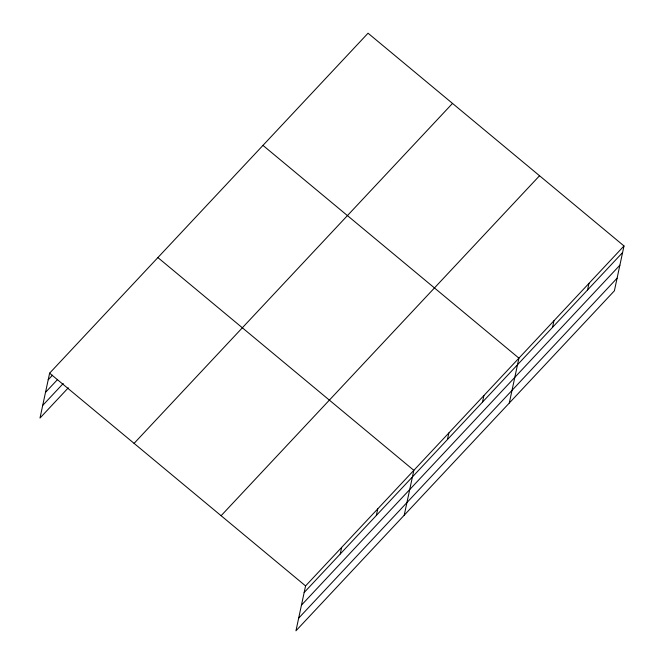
<?xml version="1.0" encoding="UTF-8"?>
<svg xmlns="http://www.w3.org/2000/svg" width="664" height="664" viewBox="0 0 664 664"><rect width="100%" height="100%" fill="white"/><g stroke="black" fill="none" stroke-linecap="round" stroke-linejoin="round"><path stroke-width="1" d="M624.002 245.954L305.573 585.922L295.953 630.8L614.383 290.832L624.002 245.954L368.047 33.2L49.617 373.168L39.998 418.046L68.301 387.826M340.25 553.984L341.661 547.393M376.339 515.455L377.75 508.865M404.218 515.214L413.838 470.336L157.883 257.574M447.453 439.535L448.864 432.936M482.479 402.135L483.89 395.536M509.296 403.023L518.924 358.145L262.969 145.391M552.539 327.344L553.95 320.745M587.565 289.944L588.976 283.354M48.206 379.758L52.448 375.226M45.492 392.391L57.527 379.551M42.703 405.413L63.221 383.501M134.078 443.378L452.516 103.41M221.104 515.712L539.541 175.744M304.153 592.512L622.591 252.552M301.448 605.153L619.885 265.185M298.659 618.167L617.088 278.199M49.617 373.168L305.573 585.922"/></g></svg>
